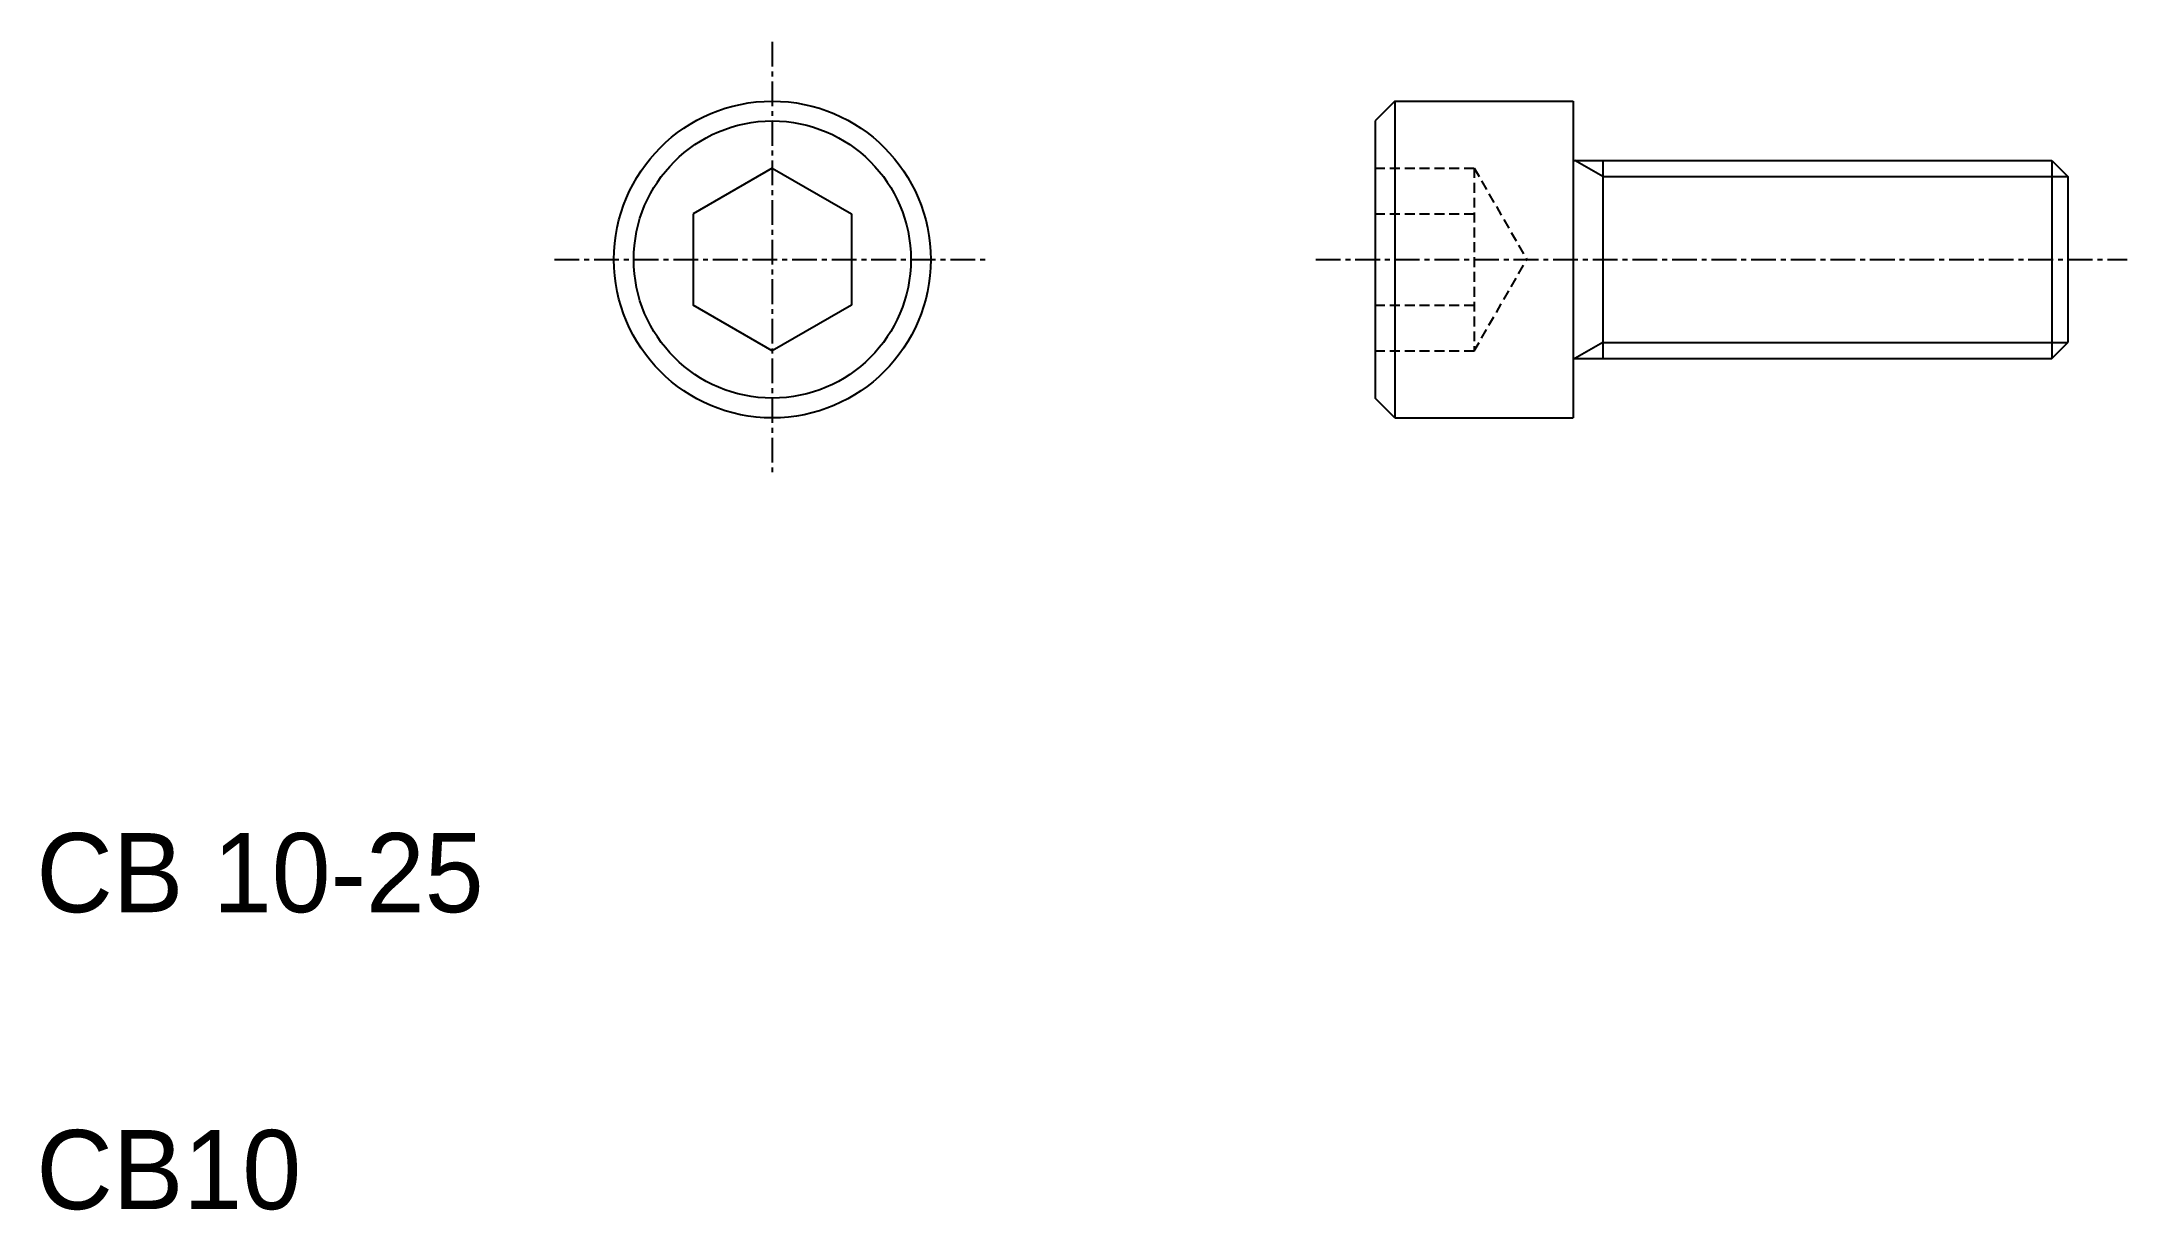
# Model space of a CAD drawing. Extents: x 10 to 116, y 10 to 69.
import ezdxf

# ---------------------------------------------------------------- set-up
doc = ezdxf.new("R2010")
doc.units = 0
doc.linetypes.add('CENTER', pattern=[2, 1.25, -0.25, 0.25, -0.25])
doc.linetypes.add('DASHED', pattern=[0.75, 0.5, -0.25])
doc.layers.get('0').update_dxf_attribs({"linetype": 'CONTINUOUS'})
doc.layers.add('CENTER', color=1, linetype='CENTER')

msp = doc.modelspace()

# ---------------------------------------------------------------- linework, layer by layer
at = {"color": 7, "linetype": 'CONTINUOUS'}
for p, q in [((78.63, 65.97), (77.63, 64.97)), ((78.63, 65.97), (87.63, 65.97)), ((78.63, 65.97), (78.63, 49.97)), ((87.63, 65.97), (87.63, 49.97)), ((77.63, 64.97), (77.63, 50.97)), ((47.18, 62.59), (43.18, 60.28)), ((47.18, 62.59), (51.18, 60.28)), ((87.63, 62.97), (111.82, 62.97)), ((89.13, 62.97), (89.13, 52.97)), ((111.81, 62.97), (111.81, 52.97)), ((111.82, 62.97), (112.63, 62.16)), ((112.63, 62.16), (112.63, 53.78)), ((43.18, 60.28), (43.18, 55.66)), ((51.18, 60.28), (51.18, 55.66)), ((47.18, 53.35), (43.18, 55.66)), ((51.18, 55.66), (47.18, 53.35)), ((111.82, 52.97), (112.63, 53.78)), ((87.63, 52.97), (111.82, 52.97)), ((78.63, 49.97), (77.63, 50.97)), ((78.63, 49.97), (87.63, 49.97)), ((80.88, 49.97), (80.88, 49.97)), ((83.13, 49.97), (83.13, 49.97))]:
    msp.add_line(p, q, dxfattribs=at)
at = {"color": 3, "linetype": 'DASHED'}
for p, q in [((77.63, 62.59), (82.63, 62.59)), ((82.63, 62.59), (82.63, 53.35)), ((82.63, 62.59), (85.3, 57.97)), ((77.63, 60.28), (82.63, 60.28)), ((82.63, 53.35), (85.3, 57.97)), ((77.63, 55.66), (82.63, 55.66)), ((77.63, 53.35), (82.63, 53.35))]:
    msp.add_line(p, q, dxfattribs=at)
at = {"color": 3, "linetype": 'CONTINUOUS'}
for p, q in [((89.13, 62.16), (87.72, 62.97)), ((89.13, 62.16), (112.63, 62.16)), ((89.13, 53.78), (87.72, 52.97)), ((89.13, 53.78), (112.63, 53.78))]:
    msp.add_line(p, q, dxfattribs=at)
at = {"color": 7, "linetype": 'CONTINUOUS'}
for radius in [8, 7]:
    msp.add_circle((47.18, 57.97), radius, dxfattribs=at)
at = {"layer": 'CENTER', "color": 1, "linetype": 'CENTER'}
for p, q in [((47.18, 68.97), (47.18, 46.97)), ((36.18, 57.97), (58.18, 57.97)), ((74.63, 57.97), (115.63, 57.97))]:
    msp.add_line(p, q, dxfattribs=at)

# ---------------------------------------------------------------- texts
for s, p in [('CB 10-25', (10, 25)), ('CB10', (10, 10))]:
    msp.add_text(s, height=4).set_placement(p)

doc.saveas('drawing.dxf')
